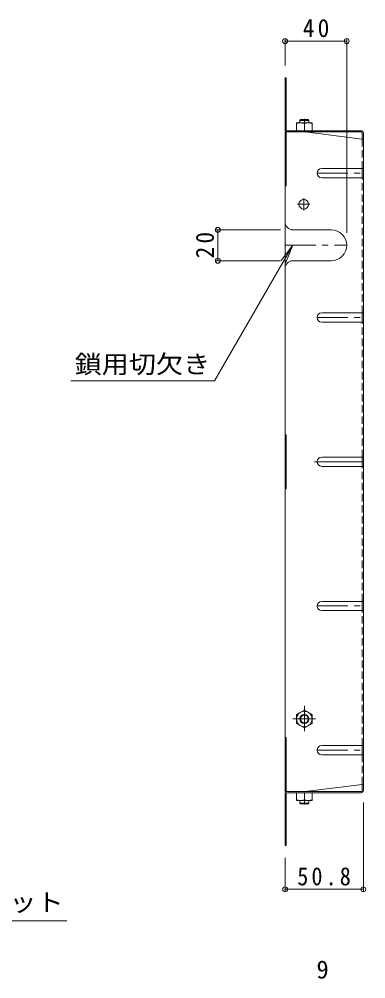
# Model space of a CAD drawing. Units: millimetres at full size, sheet at 1:4; details may follow other scales. Extents: x -926 to 1052, y -789 to 724.
# Drawn here: x 748 to 973, y -1 to 621 of the extents above; entities that cross this region are included whole.
import ezdxf
from ezdxf.enums import TextEntityAlignment as Align

# ---------------------------------------------------------------- set-up
doc = ezdxf.new("R2010")
doc.units = ezdxf.units.MM
doc.header["$LTSCALE"] = 4
doc.header["$PDMODE"] = 32
doc.header["$PDSIZE"] = 3.2
for name, pattern in [('CHAIN1', [8, 5, -1, 1, -1]), ('CHAIN2', [12, 9, -1, 1, -1]), ('DASHED1', [1.8, 1.2, -0.6])]:
    doc.linetypes.add(name, pattern=pattern)
for name, color, linetype, lineweight in [('A-1', 3, 'Continuous', 9), ('A-4', 7, 'Continuous', 9), ('A-5', 7, 'Continuous', 9), ('A-7', 2, 'Continuous', 9), ('A-8', 2, 'Continuous', 9), ('A-B', 2, 'Continuous', 9), ('F-4_F-4ﾚｲﾔ', 7, 'Continuous', 9)]:
    doc.layers.add(name, color=color, linetype=linetype, lineweight=lineweight)
doc.styles.add('ＭＳ ゴシック', font='')
doc.styles.get('ＭＳ ゴシック').set_extended_font_data('MS Gothic')

msp = doc.modelspace()

# ---------------------------------------------------------------- linework, layer by layer
at = {"layer": 'A-1'}
for p, q in [((930.51, 555.662), (931.01, 556.162)), ((936.51, 555.662), (930.51, 555.662)), ((930.51, 553.962), (930.51, 555.662)), ((936.01, 556.162), (931.01, 556.162)), ((936.51, 555.662), (936.01, 556.162)), ((936.51, 553.962), (936.51, 555.662)), ((930.51, 114.762), (930.51, 113.062)), ((936.51, 113.062), (930.51, 113.062)), ((930.51, 113.062), (931.01, 112.562)), ((936.01, 112.562), (931.01, 112.562)), ((936.51, 113.062), (936.01, 112.562)), ((936.51, 114.762), (936.51, 113.062))]:
    msp.add_line(p, q, dxfattribs=at)
for radius in [3, 2.458]:
    msp.add_circle((933.51, 167.559), radius, dxfattribs=at)
at = {"layer": 'A-4'}
for p, q in [((921.01, 608.278), (921.01, 591.166)), ((921.01, 607.078), (961.01, 607.078)), ((961.01, 608.278), (961.01, 482.658)), ((876.17, 484.658), (918.01, 484.658)), ((877.37, 484.658), (877.37, 464.658)), ((876.17, 464.658), (918.01, 464.658)), ((971.81, 55.935), (971.81, 113.359)), ((921.01, 55.935), (921.01, 77.559)), ((921.01, 57.135), (971.81, 57.135))]:
    msp.add_line(p, q, dxfattribs=at)
for p in [(921.01, 607.078), (961.01, 607.078), (877.37, 484.658), (877.37, 464.658), (921.01, 57.135), (971.81, 57.135)]:
    msp.add_point(p, dxfattribs=at)
at = {"layer": 'A-5'}
for p, q in [((926.01, 474.658), (918.401, 464.741)), ((875.223, 386.692), (781.99, 386.692)), ((779.382, 36.629), (684.432, 36.629))]:
    msp.add_line(p, q, dxfattribs=at)
msp.add_lwpolyline([(875.223, 386.692), (926.01, 474.658), (921.227, 463.11)], dxfattribs=at)
at = {"layer": 'A-7'}
for p, q in [((921.81, 549.632), (921.81, 583.166)), ((921.01, 558.166), (921.81, 558.166)), ((921.01, 548.166), (970.344, 548.166)), ((921.01, 548.166), (921.01, 120.559)), ((921.81, 548.166), (921.81, 513.161)), ((922.477, 548.966), (970.21, 548.966)), ((934.01, 548.162), (971.01, 543.55)), ((971.01, 547.499), (971.01, 543.55)), ((971.81, 547.366), (971.81, 121.359)), ((971.01, 518.424), (971.01, 524.424)), ((921.01, 513.161), (921.81, 513.161)), ((971.01, 424.893), (971.01, 430.893)), ((921.01, 351.866), (921.81, 351.866)), ((971.01, 331.362), (971.01, 337.362)), ((971.01, 237.831), (971.01, 243.831)), ((921.01, 155.563), (921.81, 155.563)), ((921.81, 120.559), (921.81, 155.563)), ((971.01, 144.301), (971.01, 150.301)), ((934.01, 120.562), (971.01, 125.174)), ((971.01, 121.225), (971.01, 125.174)), ((921.01, 120.559), (970.344, 120.559)), ((921.81, 119.092), (921.81, 85.559)), ((922.477, 119.759), (970.21, 119.759)), ((921.01, 110.559), (921.81, 110.559))]:
    msp.add_line(p, q, dxfattribs=at)
at = {"layer": 'A-7', "linetype": 'DASHED1'}
for p, q in [((971.01, 524.424), (971.01, 543.55)), ((971.01, 430.893), (971.01, 518.424)), ((971.01, 337.362), (971.01, 424.893)), ((971.01, 243.831), (971.01, 331.362)), ((971.01, 150.301), (971.01, 237.831)), ((971.01, 125.174), (971.01, 144.301))]:
    msp.add_line(p, q, dxfattribs=at)
at = {"layer": 'A-7', "linetype": 'CHAIN2'}
msp.add_line((940.122, 334.363), (971.81, 334.363), dxfattribs=at)
at = {"layer": 'A-7'}
for points in [[(921.01, 549.766), (921.01, 583.166), (921.81, 583.166)], [(921.01, 316.865), (921.81, 316.865), (921.81, 351.866)], [(921.01, 118.959), (921.01, 85.559), (921.81, 85.559)]]:
    msp.add_lwpolyline(points, dxfattribs=at)
for centre, radius, start, end in [((922.61, 549.766), 1.6, 180, 270), ((922.477, 549.632), 0.667, 180, 270), ((970.21, 547.366), 1.6, 0, 90), ((970.344, 547.499), 0.667, 0, 90), ((971.01, 544.35), 0.8, 270, 0), ((971.01, 124.374), 0.8, 0, 90), ((922.61, 118.959), 1.6, 90, 180), ((922.477, 119.092), 0.667, 90, 180), ((970.21, 121.359), 1.6, 270, 0), ((970.344, 121.225), 0.667, 270, 0)]:
    msp.add_arc(centre, radius, start, end, dxfattribs=at)
at = {"layer": 'A-8'}
for p, q in [((944.81, 524.424), (971.81, 524.424)), ((944.81, 518.424), (971.81, 518.424)), ((926.01, 484.658), (951.01, 484.658)), ((926.01, 464.658), (951.01, 464.658)), ((944.81, 430.893), (971.81, 430.893)), ((944.81, 424.893), (971.81, 424.893)), ((944.81, 337.362), (971.81, 337.362)), ((944.81, 331.362), (971.81, 331.362)), ((944.81, 243.831), (971.81, 243.831)), ((944.81, 237.831), (971.81, 237.831)), ((944.81, 150.301), (971.81, 150.301)), ((944.81, 144.301), (971.81, 144.301))]:
    msp.add_line(p, q, dxfattribs=at)
at = {"layer": 'A-8', "linetype": 'CHAIN1'}
for p, q in [((941.81, 521.424), (971.81, 521.424)), ((933.11, 497.262), (933.11, 505.262)), ((937.11, 501.262), (929.11, 501.262)), ((921.01, 474.658), (961.01, 474.658)), ((941.81, 427.893), (971.81, 427.893)), ((941.81, 240.831), (971.81, 240.831)), ((941.81, 147.301), (971.81, 147.301))]:
    msp.add_line(p, q, dxfattribs=at)
at = {"layer": 'A-8'}
msp.add_circle((933.11, 501.262), 3.1, dxfattribs=at)
for centre, radius, start, end in [((944.81, 521.424), 3, 90, 270), ((926.01, 489.658), 5, 180, 270), ((951.01, 474.658), 10, 270, 90), ((926.01, 459.658), 5, 90, 180), ((944.81, 427.893), 3, 90, 270), ((944.81, 334.362), 3, 90, 270), ((944.81, 240.831), 3, 90, 270), ((944.81, 147.301), 3, 90, 270)]:
    msp.add_arc(centre, radius, start, end, dxfattribs=at)
at = {"layer": 'A-B'}
for p, q in [((928.51, 548.962), (928.51, 553.962)), ((938.51, 553.962), (928.51, 553.962)), ((938.51, 548.962), (938.51, 553.962)), ((938.51, 548.962), (928.51, 548.962)), ((933.51, 548.962), (933.51, 553.529)), ((933.51, 173.309), (928.51, 170.422)), ((928.51, 170.422), (928.51, 164.695)), ((933.51, 161.809), (928.51, 164.695)), ((933.51, 161.809), (938.51, 164.695)), ((938.51, 119.762), (928.51, 119.762)), ((928.51, 119.762), (928.51, 114.762)), ((933.51, 119.762), (933.51, 115.195)), ((938.51, 119.762), (938.51, 114.762)), ((938.51, 114.762), (928.51, 114.762))]:
    msp.add_line(p, q, dxfattribs=at)
at = {"layer": 'A-B', "linetype": 'CHAIN1'}
for p, q in [((933.51, 556.649), (933.51, 553.587)), ((933.51, 176.087), (933.51, 159.579)), ((926.04, 167.559), (940.8, 167.559)), ((933.51, 112.076), (933.51, 115.137))]:
    msp.add_line(p, q, dxfattribs=at)
at = {"layer": 'A-B'}
msp.add_lwpolyline([(933.51, 173.309), (938.51, 170.422), (938.51, 164.695)], dxfattribs=at)
msp.add_circle((933.51, 167.559), 5, dxfattribs=at)
for centre, start, end in [((931.01, 546.529), 70.34633, 109.65366), ((936.01, 546.529), 70.34633, 109.65366), ((931.01, 122.195), 250.34634, 289.65367), ((936.01, 122.195), 250.34634, 289.65367)]:
    msp.add_arc(centre, 7.433, start, end, dxfattribs=at)

# ---------------------------------------------------------------- texts
at = {"layer": 'A-4', "color": 2, "char_height": 11.73, "attachment_point": 7, "style": 'ＭＳ ゴシック'}
for s, insert in [('\\T1.27;\\W0.95;40', (932.51, 609.478)), ('\\T1.28;\\W0.9;50.8', (928.91, 59.535))]:
    msp.add_mtext(s, dxfattribs=dict(at, insert=insert))
at = {"layer": 'A-4', "color": 2, "insert": (874.97, 466.158), "char_height": 11.73, "attachment_point": 7, "rotation": 90, "style": 'ＭＳ ゴシック'}
msp.add_mtext('\\T1.27;\\W0.95;20', dxfattribs=at)
at = {"layer": 'A-5', "color": 2, "style": 'ＭＳ ゴシック', "width": 1.1}
for s, p in [('鎖用切欠き', (784.438, 388.192)), ('六角ナット', (689.287, 39.364))]:
    msp.add_text(s, height=11.73, dxfattribs=at).set_placement(p, align=Align.BOTTOM_LEFT)
at = {"layer": 'F-4_F-4ﾚｲﾔ', "color": 2, "style": 'ＭＳ ゴシック'}
msp.add_text('9', height=11.73, dxfattribs=at).set_placement((941.36, -4.215), align=Align.BOTTOM_LEFT)

doc.saveas('drawing.dxf')
